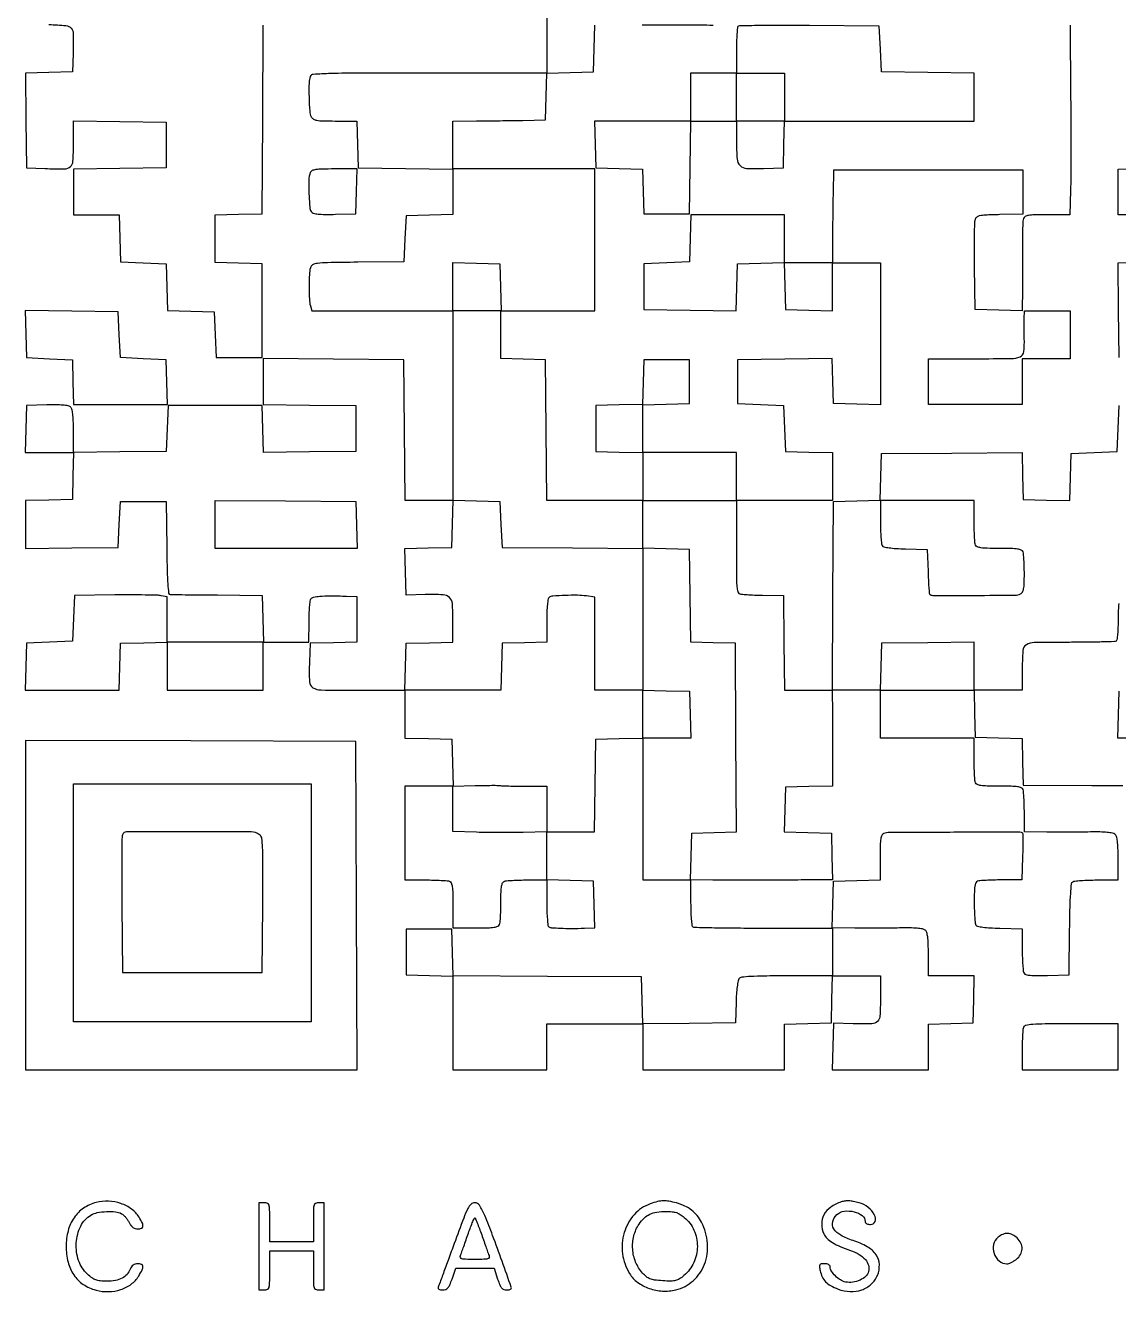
# Model space of a CAD drawing. Extents: x 179 to 1071, y 112 to 1107.
# Drawn here: x 179 to 680, y 112 to 693 of the extents above; entities that cross this region are included whole.
import ezdxf

# ---------------------------------------------------------------- set-up
doc = ezdxf.new("R2010")
doc.units = 0

msp = doc.modelspace()

# ---------------------------------------------------------------- linework, layer by layer
for points in [[(418.047834, 704.86239, 0.001918), (418, 692.393011), (418, 671), (364.106989, 671, 0.0007), (332.556661, 670.95586, 0.006554), (318.97782, 670.739847, 0.007067), (310.941408, 670.392867, 0.294906), (309.606989, 669.418213, 0.086367), (309.023507, 666.449984, 0.011239), (309.027935, 659.974971, 0.010175), (309.310907, 653.47568, 0.107293), (310.035184, 650.934259, 0.136006), (311.022586, 649.899014, 0.091279), (312.563926, 649.324752, 0.038489), (315.273569, 649.059313, 0.005178), (321.001352, 649), (330.932337, 649), (331.216168, 638.25), (331.5, 627.5), (353.25, 627.230498), (375, 626.960995), (375, 616.514329), (375, 606.067663), (364.25, 605.783832), (353.5, 605.5), (353, 595), (352.5, 584.5), (331.361515, 584.230437, 0.001427), (317.459037, 584.013453, 0.024017), (312.8718, 583.708014, 0.09083), (310.679986, 583.040383, 0.211071), (309.62517, 581.730437, 0.05536), (309.160196, 578.680379, 0.010242), (309.045339, 572.992822, 0.010253), (309.163644, 567.305123, 0.05519), (309.630286, 564.25), (310.233263, 562), (342.616631, 562), (375, 562), (375, 518.5), (375, 475), (364.013853, 475), (353.027706, 475), (352.763853, 507.25), (352.5, 539.5), (320.25, 539.763853), (288, 540.027706), (288, 529.533741), (288, 519.039775), (309.25, 518.769888), (330.5, 518.5), (330.5, 508), (330.5, 497.5), (309.284032, 497.230211), (288.068065, 496.960423), (287.784032, 507.730211), (287.5, 518.5), (266, 518.5), (244.5, 518.5), (244, 508), (243.5, 497.5), (222.25, 497.230112), (201, 496.960225), (201, 506.857668, 0.007323), (200.929889, 511.644281, 0.024147), (200.685322, 514.790485, 0.035088), (200.271459, 516.874815, 0.154183), (199.600715, 517.916414, 0.132968), (198.513859, 518.412685, 0.020746), (196.150171, 518.703614, 0.018924), (192.957683, 518.84141, 0.009044), (188.850715, 518.788859), (179.5, 518.5), (179.216168, 507.75), (178.932337, 497), (190, 497), (201.067663, 497), (200.783832, 486.25), (200.5, 475.5), (189.75, 475.216168), (179, 474.932337), (179, 463.946281), (179, 452.960225), (200.25, 453.230112), (221.5, 453.5), (222, 464), (222.5, 474.5), (233, 474.5), (243.5, 474.5), (243.769888, 453.25, 0.002715), (243.95885, 442.828393, 0.011654), (244.249726, 436.626502, 0.010354), (244.622831, 432.532419, 0.361043), (245.269888, 431.909679, 0.015258), (246.201264, 431.869811, 0.00019), (252.16053, 431.798984, 0.000561), (259.05435, 431.727411, 0.000368), (267, 431.659679), (287.5, 431.5), (287.783832, 420.75), (288.067663, 410), (266.033832, 410), (244, 410), (244, 420.420545), (244, 430.841089), (241.25, 431.348627, 0.039321), (239.394714, 431.542096, 0.00245), (233.873437, 431.654764, 0.003611), (227.286593, 431.709302, 0.002671), (220, 431.678082), (201.5, 431.5), (201, 421), (200.5, 410.5), (190, 410), (179.5, 409.5), (179.216168, 398.75), (178.932337, 388), (200.432337, 388), (221.932337, 388), (222.216168, 398.75), (222.5, 409.5), (233.25, 409.783832), (244, 410.067663), (244, 399.033832), (244, 388), (266, 388), (288, 388), (288, 399), (288, 410), (298.5, 410), (309, 410), (309.015313, 419.25, -0.008564), (309.083719, 422.891651, -0.01156), (309.278071, 426.180407, -0.008708), (309.549609, 428.898746, -0.112428), (309.888304, 429.853513, -0.201789), (311.09201, 430.690792, -0.032899), (313.967568, 431.107027, -0.021422), (318.556834, 431.268356, -0.005017), (326.25, 431.131925), (331, 431), (331, 420.533832), (331, 410.067663), (320.25, 409.783832), (309.5, 409.5), (309.204946, 401, 0.017378), (309.205453, 391.813808, 0.257598), (310.800938, 389.146345, 0.129107), (314.504163, 388.118547, 0.003484), (331.519052, 388), (353, 388), (353, 377.033832), (353, 366.067663), (363.75, 365.783832), (374.5, 365.5), (374.783832, 354.75), (375.067663, 344), (364.033832, 344), (353, 344), (353, 322.5), (353, 301), (362.418213, 301, -0.005951), (366.140776, 300.955695, -0.007831), (369.534475, 300.821697, -0.005915), (372.361889, 300.632106, -0.07203), (373.418213, 300.393011, -0.205218), (374.23239, 299.601595, -0.063068), (374.69735, 297.913621, -0.030363), (374.940414, 294.960143, -0.005351), (375, 289.393011), (375, 279), (385.393011, 279, 0.005351), (390.960143, 279.059586, 0.030363), (393.913621, 279.30265, 0.063068), (395.601595, 279.76761, 0.205218), (396.393011, 280.581787, 0.070701), (396.631706, 281.623534, 0.006434), (396.821697, 284.287222, 0.008233), (396.955664, 287.484808, 0.006352), (397, 290.974799, -0.006824), (397.063195, 295.605148, -0.03479), (397.312102, 298.167248, -0.070258), (397.783827, 299.656877, -0.191652), (398.581787, 300.393011, -0.070946), (399.626193, 300.631778, -0.006338), (402.31865, 300.821697, -0.008159), (405.550804, 300.955669, -0.006277), (409.081787, 301), (418, 301), (418, 290.559017, 0.008567), (418.069298, 286.514827, 0.013072), (418.281203, 283.01128, 0.007599), (418.575867, 280.125303, 0.228948), (418.957287, 279.526398, 0.121482), (420.247189, 279.110653, 0.007502), (424.297703, 278.887604, 0.010325), (429.338105, 278.790019, 0.00632), (435.283832, 278.872858), (440.067663, 279), (439.783832, 289.75), (439.5, 300.5), (428.75, 300.783832), (418, 301.067663), (418, 312.033832), (418, 323), (428.980112, 323), (439.960225, 323), (440.230112, 344.25), (440.5, 365.5), (451.25, 365.783832), (462, 366.067663), (462, 333.533832), (462, 301), (473, 301), (484, 301), (484, 290.559017, 0.008442), (484.068278, 286.515425, 0.012899), (484.277094, 283.013819, 0.007412), (484.56731, 280.126686, 0.229458), (484.9433, 279.535043, 0.133926), (485.747699, 279.297357, 0.000579), (494.879286, 279.115787, 0.002752), (505.278188, 278.978315, 0.001726), (517.4433, 278.926457), (549, 278.900863), (549, 267.950431), (549, 257), (528.122445, 257, 0.002819), (517.697756, 256.941217, 0.01201), (511.473391, 256.721423, 0.013418), (507.41079, 256.370556, 0.193639), (506.162563, 255.695876, 0.131421), (505.722996, 254.740901, 0.010763), (505.312947, 252.000112, 0.013854), (504.980158, 248.65896, 0.010217), (504.790118, 244.945876), (504.5, 235.5), (483.284032, 235.230211), (462.068065, 234.960423), (461.784032, 245.730211), (461.5, 256.5), (418.283724, 256.760597), (375.067448, 257.021195), (374.783724, 267.760597), (374.5, 278.5), (364, 278.5), (353.5, 278.5), (353.5, 268), (353.5, 257.5), (364.25, 257.216168), (375, 256.932337), (375, 235.466168), (375, 214), (396.5, 214), (418, 214), (418, 224.5), (418, 235), (440, 235), (462, 235), (462, 224.5), (462, 214), (494.5, 214), (527, 214), (527, 224.466168), (527, 234.932337), (537.75, 235.216168), (548.5, 235.5), (548.783832, 246.25), (549.067663, 257), (560.033832, 257), (571, 257), (571, 246.606989, -0.012791), (570.794762, 238.585248, -0.195994), (569.642485, 236.126443, -0.183009), (567.064971, 235.08659, -0.010906), (558.524293, 235.089685), (549.5, 235.289825), (549.216168, 224.644912), (548.932337, 214), (570.966168, 214), (593, 214), (593, 224.465017), (593, 234.930034), (603.25, 235.215017), (613.5, 235.5), (613.783832, 246.25), (614.067663, 257), (603.533832, 257), (593, 257), (593, 266.877555, 0.007086), (592.930522, 271.779627, 0.025825), (592.681959, 274.880678, 0.040516), (592.247127, 276.894965, 0.147167), (591.530914, 277.974344, 0.130772), (590.358379, 278.515866, 0.021773), (587.874158, 278.838241, 0.018684), (584.425844, 279.004389, 0.007851), (579.780914, 278.981535, -0.002508), (575.100517, 278.908483, -0.001471), (569.499143, 278.865636, -0.001471), (563.897482, 278.855756, -0.002507), (559.216168, 278.884747), (548.932337, 279), (549.216168, 289.75), (549.5, 300.5), (560.25, 300.783832), (571, 301.067663), (571, 311.426843, -0.005377), (571.059651, 316.973908, -0.030446), (571.302822, 319.919034, -0.063217), (571.767927, 321.602718, -0.20495), (572.581787, 322.393011, -0.090721), (575.163116, 322.877312, -0.000363), (604.735819, 322.989344, -0.000184), (634.904728, 323.070625, -0.198215), (636.083333, 322.587487, -0.195794), (636.245504, 322.207851, -0.001928), (636.285267, 319.186075, -0.005961), (636.276071, 315.675605, -0.003785), (636.185662, 311.587487), (635.871323, 301), (626.517449, 301, 0.005991), (622.819538, 300.955691, 0.007872), (619.446625, 300.821697, 0.005967), (616.636623, 300.632065, 0.071896), (615.581787, 300.393011, 0.19467), (614.780298, 299.644942, 0.069116), (614.312224, 298.117276, 0.033827), (614.069372, 295.475625, 0.00643), (614.015313, 290.643011, 0.007667), (614.076365, 287.053911, 0.01058), (614.248711, 283.83567, 0.007459), (614.488206, 281.169273, 0.115972), (614.788357, 280.308205, 0.203525), (615.574104, 279.767283, 0.018199), (617.990067, 279.365112, 0.018521), (621.324269, 279.059111, 0.008043), (625.773044, 278.888212), (636, 278.660013), (636.015313, 269.080006, 0.00789), (636.080724, 265.316548, 0.010826), (636.266219, 261.935709, 0.007773), (636.524492, 259.136582, 0.114957), (636.847958, 258.211769, 0.19692), (637.705135, 257.604266, 0.033714), (639.717063, 257.278982, 0.023663), (642.804805, 257.138177, 0.006827), (647.582645, 257.211769), (657.5, 257.5), (657.770909, 278.453905, -0.003025), (657.960859, 288.461676, -0.01097), (658.259718, 294.820243, -0.009456), (658.64341, 299.178296, -0.228384), (659.270909, 300.188593, -0.116808), (660.164699, 300.498111, -0.007107), (663.003017, 300.744518, -0.010291), (666.425604, 300.921976, -0.007413), (670.25, 300.984687), (680, 301), (680, 310.877555, 0.007154), (679.930337, 315.7459, 0.025379), (679.682845, 318.857765, 0.039037), (679.253766, 320.889328, 0.149062), (678.550045, 321.958466, 0.130231), (677.41536, 322.483975, 0.020827), (674.971139, 322.811156, 0.018658), (671.642332, 322.991446, 0.008587), (667.300045, 322.989808, -0.002156), (662.807904, 322.930339, -0.001222), (657.367826, 322.895085, -0.00122), (651.885009, 322.88634, -0.002011), (647.25, 322.908897), (637, 323), (637, 331.918213, 0.006277), (636.955669, 335.449196, 0.008159), (636.821697, 338.68135, 0.006338), (636.631778, 341.373807, 0.070946), (636.393011, 342.418213, 0.204366), (635.605154, 343.231384, 0.063541), (633.93074, 343.696802, 0.030628), (631.003676, 343.940206, 0.005432), (625.5, 344, -0.005432), (619.996324, 344.059794, -0.030628), (617.06926, 344.303198, -0.063541), (615.394846, 344.768616, -0.204366), (614.606989, 345.581787, -0.07203), (614.367894, 346.638111, -0.005915), (614.178303, 349.465525, -0.007831), (614.044305, 352.859224, -0.005951), (614, 356.581787), (614, 366), (592.5, 366), (571, 366), (571, 377), (571, 388), (592.466168, 388), (613.932337, 388), (614.216168, 377.25), (614.5, 366.5), (625.216508, 366.216508), (635.933016, 365.933016), (636.216508, 355.216508), (636.5, 344.5), (667.940451, 344.285615, 0.002134), (682.193655, 344.24927, 0.006229)], [(189.7397, 693.215131, -0.013827), (197.54295, 692.781878, -0.200378), (199.948742, 691.533568, -0.174565), (200.925177, 688.86687, -0.010012), (200.795054, 680), (200.5, 671.5), (189.730592, 671.215971), (178.961185, 670.931943), (179.230592, 649.215971), (179.5, 627.5), (188, 627.204946, 0.009936), (196.966424, 627.071996, 0.179903), (199.603826, 628.067864, 0.203022), (200.788736, 630.501178, 0.01314), (201, 638.53894), (201, 649.039775), (222.25, 648.769888), (243.5, 648.5), (243.5, 638), (243.5, 627.5), (222.25, 627.230112), (201, 626.960225), (201, 616.480112), (201, 606), (211.466168, 606), (221.932337, 606), (222.216168, 595.25), (222.5, 584.5), (233, 584), (243.5, 583.5), (243.783492, 572.783492), (244.066984, 562.066984), (254.783492, 561.783492), (265.5, 561.5), (266, 551), (266.5, 540.5), (277, 540.5), (287.5, 540.5), (287.5, 562), (287.5, 583.5), (276.75, 583.783832), (266, 584.067663), (266, 595), (266, 605.932337), (276.75, 606.216168), (287.5, 606.5), (287.760608, 649.730143), (288.021215, 692.960286)], [(657.946448, 693), (658.223224, 660.75, -0.00114), (658.306246, 647.578086, -0.001211), (658.326934, 634.66875, -0.001151), (658.292249, 623.555643, -0.005584), (658.187616, 617.25), (657.875232, 606), (647.505004, 606, 0.004765), (641.631989, 605.944024, 0.035134), (638.841375, 605.694153, 0.087481), (637.336302, 605.171792, 0.190995), (636.576658, 604.241529, 0.061468), (636.360612, 603.084187, 0.005253), (636.205682, 600.064597, 0.006885), (636.108012, 596.446503, 0.00528), (636.097498, 592.491529, -0.001328), (636.121467, 587.92301, -0.000762), (636.127344, 582.414136, -0.000761), (636.116384, 576.8775, -0.001269), (636.088227, 572.216168), (636, 561.932337), (625.25, 562.216168), (614.5, 562.5), (614.216289, 582, -0.002746), (614.147168, 589.63177, -0.003891), (614.175806, 596.422906, -0.00224), (614.270125, 602.145752, -0.055022), (614.476877, 603.716276, -0.144598), (615.202704, 604.960677, -0.135196), (616.506841, 605.650934, -0.044116), (619.097966, 605.989326, -0.003819), (625.760588, 606.216276), (636.5, 606.5), (636.5, 616.5), (636.5, 626.5), (593, 626.5), (549.5, 626.5), (549.296894, 616, 0.001202), (549.215634, 611.202902, 0.000693), (549.139675, 605.426563, 0.000692), (549.079466, 599.626468, 0.001159), (549.046894, 594.75), (549, 584), (538, 584), (527, 584), (527, 595), (527, 606), (505.533832, 606), (484.067663, 606), (483.783832, 595.25), (483.5, 584.5), (473, 584), (462.5, 583.5), (462.5, 573), (462.5, 562.5), (483.715968, 562.230211), (504.931935, 561.960423), (505.215968, 572.730211), (505.5, 583.5), (516.215829, 583.783485), (526.931657, 584.06697), (527.215829, 573.283485), (527.5, 562.5), (538.25, 562.216168), (549, 561.932337), (549, 572.966168), (549, 584), (560, 584), (571, 584), (571, 551.466168), (571, 518.932337), (560.25, 519.216168), (549.5, 519.5), (549.214803, 529.769404), (548.929605, 540.038809), (527.214803, 539.769404), (505.5, 539.5), (505.5, 529.5), (505.5, 519.5), (516, 519), (526.5, 518.5), (527, 508), (527.5, 497.5), (538.25, 497.216168), (549, 496.932337), (549, 485.966168), (549, 475), (527, 475), (505, 475), (505, 486), (505, 497), (483.5, 497), (462, 497), (462, 507.966168), (462, 518.932337), (472.75, 519.216168), (483.5, 519.5), (483.5, 529.5), (483.5, 539.5), (473, 539.5), (462.5, 539.5), (462.215387, 529.283481), (461.930773, 519.066961), (451.215387, 518.783481), (440.5, 518.5), (440.5, 508), (440.5, 497.5), (451.25, 497.216168), (462, 496.932337), (462, 485.966168), (462, 475), (440.013853, 475), (418.027706, 475), (417.763853, 507.25), (417.5, 539.5), (407.25, 539.784983), (397, 540.069966), (397, 551.034983), (397, 562), (418.5, 562), (440, 562), (440, 594.5), (440, 627), (407.5, 627), (375, 627), (375, 638), (375, 649), (385.75, 649.046894, 0.001159), (390.626468, 649.079466, 0.000692), (396.426563, 649.139675, 0.000693), (402.202902, 649.215634, 0.001202), (407, 649.296894), (417.5, 649.5), (417.783492, 660.216508), (418.066984, 670.933016), (428.783492, 671.216508), (439.5, 671.5), (439.783832, 682.25), (440.067663, 693)], [(461.783832, 693.058431, -0.000571), (470.886399, 693.072533, -0.00052), (480.278688, 693.066605, -0.000519), (488.676173, 693.043856, -0.001683), (494.25, 693.004205)], [(680.303185, 427.763405, 0.021994), (680.070119, 424.743529, 0.008261), (680, 420.5, -0.009372), (679.931814, 416.86254, -0.014177), (679.723498, 413.703099, -0.008832), (679.432875, 411.115719, -0.225643), (679.058718, 410.53629, -0.131045), (678.278426, 410.300914, -0.001294), (672.387329, 410.125433, -0.004139), (665.574963, 409.996579, -0.002658), (657.669406, 409.954545, 0.003766), (641.501787, 409.832769, 0.133915), (637.925334, 408.799269, 0.244598), (636.320176, 406.142371, 0.015533), (636.013655, 396.75), (636, 388), (625, 388), (614, 388), (614, 398.995802), (614, 409.991604), (592.75, 409.745802), (571.5, 409.5), (571.216168, 398.75), (570.932337, 388), (559.911942, 388), (548.891548, 388), (549.004205, 377.25, -0.001277), (549.043241, 372.324301, -0.000725), (549.066605, 366.363063, -0.000724), (549.072733, 360.357551, -0.001195), (549.058431, 355.283832), (549, 344.067663), (538.25, 343.783832), (527.5, 343.5), (527.215394, 333.284183), (526.930789, 323.068365), (537.715394, 322.784183), (548.5, 322.5), (548.783832, 311.75), (549.067663, 301), (539.283832, 300.989367, 0.000597), (534.647721, 300.978789, 0.000287), (528.702126, 300.954706, 0.000285), (522.499957, 300.922489, 0.000408), (517, 300.886304, -0.001173), (511.464508, 300.858358, -0.000792), (505.150999, 300.8513, -0.000798), (499.047262, 300.863891, -0.001591), (494.216168, 300.896937), (483.932337, 301), (484.216168, 311.75), (484.5, 322.5), (494.760596, 322.7851), (505.021193, 323.0702), (504.760596, 366.2851), (504.5, 409.5), (494.269787, 409.784765), (484.039573, 410.069529), (483.769787, 431.284765), (483.5, 452.5), (472.75, 452.783832), (462, 453.067663), (462, 420.567663), (462, 388.067663), (472.75, 387.783832), (483.5, 387.5), (483.783832, 376.75), (484.067663, 366), (473.033832, 366), (462, 366), (462, 377), (462, 388), (451, 388), (440, 388), (440, 409.368331), (440, 430.736662), (436.25, 431.228224, 0.030191), (432.070082, 431.521196, 0.012557), (426.410786, 431.433465, 0.008012), (420.869924, 431.119316, 0.120811), (419.047221, 430.529184, 0.221212), (418.609612, 429.863881, 0.011873), (418.292763, 427.293564, 0.015881), (418.071187, 423.998726, 0.008847), (418, 419.975966), (418, 410.069966), (407.75, 409.784983), (397.5, 409.5), (397.216168, 398.75), (396.932337, 388), (374.932337, 388), (352.932337, 388), (353.216168, 398.75), (353.5, 409.5), (364.25, 409.783832), (375, 410.067663), (375, 419.998648, 0.017952), (374.722203, 427.733478, 0.189539), (373.383025, 430.531217, 0.179112), (370.458594, 431.751344, 0.015715), (362.295316, 431.827825), (353.5, 431.633786), (353.216515, 442.282722), (352.93303, 452.931657), (363.716515, 453.215829), (374.5, 453.5), (374.784171, 464.283485), (375.068343, 475.06697), (385.784171, 474.783485), (396.5, 474.5), (397, 464), (397.5, 453.5), (429.75, 453.236147), (462, 452.972294), (462, 463.986147), (462, 475), (483.5, 475), (505, 475), (505.06017, 464.25, -0.001269), (505.075018, 459.397266, -0.000777), (505.069117, 453.674022, -0.000778), (505.045646, 448.007034, -0.001386), (505.006132, 443.342414, 0.006991), (505.019224, 438.561855, 0.022128), (505.214222, 435.367487, 0.028855), (505.564049, 433.23917, 0.20183), (506.161733, 432.400044, 0.112036), (507.073, 432.087472, 0.007369), (509.859215, 431.828861, 0.010386), (513.221168, 431.636873, 0.007557), (516.965771, 431.557629), (526.5, 431.5), (526.769502, 409.75), (527.039005, 388), (538.00888, 388), (548.978755, 388), (549.239377, 431.25), (549.5, 474.5), (560.216508, 474.783492), (570.933016, 475.066984), (571.216508, 485.783492), (571.5, 496.5), (603.716028, 496.763808), (635.932056, 497.027617), (636.216028, 486.263808), (636.5, 475.5), (647.215829, 475.216515), (657.931657, 474.93303), (658.215829, 485.716515), (658.5, 496.5), (669, 497), (679.5, 497.5), (680, 508), (680.5, 518.5)]]:
    msp.add_lwpolyline(points, format="xyb")
for points in [[(505.680282, 692.346949, 0.178102), (505.408097, 691.757962, 0.004674), (505.199833, 688.831083, 0.009278), (505.049269, 685.342561, 0.006144), (505, 681.333333), (505, 671), (494.5, 671), (484, 671), (484, 660), (484, 649), (461.966168, 649), (439.932337, 649), (440.216168, 638.25), (440.5, 627.5), (451.215387, 627.216519), (461.930773, 626.933039), (462.215387, 616.716519), (462.5, 606.5), (473, 606.5), (483.5, 606.5), (483.769888, 627.75), (484.039775, 649), (494.519888, 649), (505, 649), (505, 639.571429, 0.017882), (505.286419, 631.565427, 0.180389), (506.649885, 628.580331, 0.186872), (509.610717, 627.272581, 0.019432), (517.357531, 627.213897), (526.5, 627.5), (526.783832, 638.25), (527.067663, 649), (570.533832, 649), (614, 649), (614, 659.980112), (614, 670.960225), (592.75, 671.230112), (571.5, 671.5), (571, 682), (570.5, 692.5), (538.430282, 692.763615, 0.002002), (526.086578, 692.815665, 0.003234), (515.581211, 692.749961, 0.00059), (506.328827, 692.621332, 0.194996)], [(309.606989, 625.418213, 0.086223), (308.923279, 621.945355, 0.016389), (308.99063, 615.476136, 0.011553), (309.424637, 608.938763, 0.199764), (310.399285, 607.083586, 0.132968), (311.486141, 606.587315, 0.020746), (313.849829, 606.296386, 0.018924), (317.042317, 606.15859, 0.009044), (321.149285, 606.211141), (330.5, 606.5), (330.784983, 616.75), (331.069966, 627), (320.641972, 627, 0.005326), (315.054089, 626.940481, 0.030277), (312.091976, 626.697526, 0.062914), (310.399564, 626.232716, 0.205495)], [(658, 551), (658, 540), (647, 540), (636, 540), (636, 529.5), (636, 519), (614.5, 519), (593, 519), (593, 529.5), (593, 540), (614.432612, 540, 0.003108), (630.991344, 540.102931, 0.095188), (635.021616, 540.929292, 0.272698), (636.741251, 543.208785, 0.038712), (636.964074, 549.315423, -0.004471), (636.891822, 551.574596, -0.003291), (636.850634, 554.078593, -0.003325), (636.843015, 556.447597, -0.00741), (636.875921, 558.25), (637, 562), (647.5, 562), (658, 562)], [(571.015313, 465.25, 0.007309), (571.077211, 461.426877, 0.010173), (571.252233, 458.008274, 0.006962), (571.495095, 455.172107, 0.117226), (571.800347, 454.288805, 0.199883), (572.589, 453.737468, 0.01918), (574.944063, 453.315749, 0.019108), (578.199826, 452.987032, 0.00836), (582.535034, 452.788805), (592.5, 452.5), (592.831495, 442.501838, 0.003665), (592.987871, 438.640214, 0.005738), (593.18483, 435.32142, 0.001909), (593.397961, 432.468558, 0.178617), (593.568832, 432.097835, 0.198585), (595.042316, 431.486409, 0.000728), (614.106498, 431.490119, 0.001111), (632.796202, 431.5625, 0.118197), (635.25, 432.166623, 0.146938), (636.146469, 433.033276, 0.081244), (636.67086, 434.477073, 0.039357), (636.934432, 436.917575, 0.007227), (637, 441.453396, 0.006668), (636.955641, 444.779332, 0.008541), (636.821697, 447.83856, 0.006839), (636.631409, 450.387512, 0.069666), (636.393011, 451.418213, 0.204366), (635.605154, 452.231384, 0.063541), (633.93074, 452.696802, 0.030628), (631.003676, 452.940206, 0.005432), (625.5, 453, -0.005432), (619.996324, 453.059794, -0.030628), (617.06926, 453.303198, -0.063541), (615.394846, 453.768616, -0.204366), (614.606989, 454.581787, -0.07203), (614.367894, 455.638111, -0.005915), (614.178303, 458.465525, -0.007831), (614.044305, 461.859224, -0.005951), (614, 465.581787), (614, 475), (592.5, 475), (571, 475)], [(408.081787, 344), (418, 344), (418, 333.564338), (418, 323.128677), (407.25, 322.814338, -0.004782), (402.356229, 322.718069, -0.002807), (396.5, 322.691764, -0.002807), (390.643775, 322.731219, -0.004781), (385.75, 322.838476), (375, 323.176952), (375, 333.553493), (375, 343.930034), (385.25, 344.244804, -0.002899), (389.273455, 344.34502, -0.004021), (392.880275, 344.384924, -0.002519), (395.91043, 344.37881, -0.050046), (396.831787, 344.279787, 0.043276), (397.747838, 344.168797, 0.002303), (400.685837, 344.082188, 0.003602), (404.185503, 344.020373, 0.002614)], [(223.453816, 321.740243, 0.089548), (223.261817, 320.729866, 0.000598), (223.19019, 311.747155, 0.00234), (223.168607, 301.460077, 0.00149), (223.235201, 289.490243), (223.5, 258.5), (255.5, 258.5), (287.5, 258.5), (287.765726, 289.5, 0.001225), (287.879013, 308.006621, 0.012082), (287.71941, 315.793845, 0.024457), (287.315418, 320.099227, 0.201729), (286.324597, 321.75, 0.157681), (282.495237, 323.016106, 0.001671), (254.221233, 323.106234, 0.001077), (225.335041, 323.03952, 0.309316)], [(636.606989, 233.418213, 0.070946), (636.368222, 232.373807, 0.006338), (636.178303, 229.68135, 0.008159), (636.044331, 226.449196, 0.006277), (636, 222.918213), (636, 214), (658, 214), (680, 214), (680, 224.5), (680, 235), (658.606989, 235, 0.002045), (646.485827, 234.950434, 0.015901), (640.835307, 234.724422, 0.030015), (637.662537, 234.303854, 0.258697)], [(211.364681, 153.097818, 0.088495), (205.646343, 150.503931, 0.092575), (201.2814, 146.124941, 0.085844), (198.564379, 140.167632, 0.064246), (197.639573, 133, 0.061125), (198.530183, 125.742052, 0.088792), (201.162877, 119.86748, 0.095589), (205.492076, 115.569645, 0.082217), (211.338536, 112.908842, 0.071359), (217.061064, 112.215587, 0.074095), (222.670419, 113.177536, 0.078456), (227.484132, 115.649135, 0.096872), (230.903457, 119.34379, 0.019613), (232.548851, 122.255533, 0.13855), (232.868255, 123.832929, 0.296036), (232.208249, 124.698976, 0.086205), (230.475249, 125, 0.06124), (229.288166, 124.854058, 0.091442), (228.338935, 124.422124, 0.090638), (227.600542, 123.676618, 0.059195), (227.038367, 122.600914, -0.089656), (225.550913, 120.131547, -0.092881), (223.308999, 118.375086, -0.077422), (220.231194, 117.338677, -0.042594), (216.262809, 117, -0.021544), (213.256761, 117.129582, -0.066717), (211.278496, 117.570708, -0.07099), (209.55376, 118.500376, -0.026692), (207.431649, 120.25, -0.126525), (203.383595, 126.479807, -0.096234), (202.302775, 134.580727, -0.09945), (204.327816, 142.27068, -0.146406), (209.039833, 147.364459, -0.086576), (211.943289, 148.46012, -0.036245), (216.109833, 148.944189, -0.036054), (220.256511, 148.824429, -0.097923), (223.055391, 147.970356, -0.063958), (223.902024, 147.367038, -0.027704), (224.86536, 146.370627, -0.026858), (225.785953, 145.183049, -0.032129), (226.51533, 143.970356, 0.040384), (227.357711, 142.620669, 0.073782), (228.274159, 141.705316, 0.085534), (229.315265, 141.180585, 0.074186), (230.52568, 141, 0.086444), (232.213257, 141.293958, 0.288977), (232.874535, 142.140309, 0.142864), (232.59238, 143.663329, 0.021874), (231.069071, 146.381966, 0.097556), (227.635961, 150.074778, 0.074851), (222.733438, 152.614055, 0.071249), (217.054237, 153.684062, 0.073454)], [(286, 133), (286, 113), (288.5, 113, 0.104331), (289.950811, 113.306062, 0.224677), (290.680556, 114.15, 0.064117), (290.955995, 116.064536, 0.003707), (291, 122), (291, 131), (301, 131), (311, 131), (311, 122, 0.003707), (311.044005, 116.064536, 0.064117), (311.319444, 114.15, 0.224677), (312.049189, 113.306062, 0.104331), (313.5, 113), (316, 113), (316, 133), (316, 153), (313.5, 153, 0.104331), (312.049189, 152.693938, 0.224677), (311.319444, 151.85, 0.064117), (311.044005, 149.935464, 0.003707), (311, 144), (311, 135), (301, 135), (291, 135), (291, 144, 0.003707), (290.955995, 149.935464, 0.064117), (290.680556, 151.85, 0.224677), (289.950811, 152.693938, 0.104331), (288.5, 153), (286, 153)], [(375.59283, 134.25, -0.00005), (372.926681, 126.973909, -0.000075), (370.604208, 120.640625, -0.000028), (368.603187, 115.187401, -0.001839), (368.255239, 114.25, 0.172296), (368.24597, 113.730935, 0.176058), (368.566566, 113.327874, 0.100862), (369.255341, 113.077017, 0.037075), (370.292581, 113, 0.086585), (371.667751, 113.239937, 0.129346), (372.667623, 113.928019, 0.07589), (373.535056, 115.313739, 0.015656), (374.597114, 118), (376.395089, 123), (385.117178, 123), (393.839267, 123), (395.5, 118, 0.015325), (396.496689, 115.280794, 0.078963), (397.318161, 113.909055, 0.135846), (398.29737, 113.233982, 0.083579), (399.687355, 113, 0.037213), (400.72966, 113.077682, 0.098424), (401.430239, 113.32945, 0.170534), (401.764221, 113.732662, 0.17614), (401.766933, 114.25, 0.001263), (393.211051, 137.984237, 0.014623), (389.564003, 147.175058, 0.035278), (387.158172, 151.824234, 0.261406), (385.062924, 153, 0.193536), (383.336525, 152.305757, 0.084805), (381.844149, 150.288323, 0.026944), (379.928798, 145.927161, 0.002204)], [(465.5, 152.497249, 0.127177), (458.106254, 147.514532, 0.109521), (453.547749, 139.300122, 0.104635), (452.770792, 129.602224, 0.106654), (456.003636, 120.494117, 0.096325), (459.692429, 116.499631, 0.0738), (464.959689, 113.718677, 0.070423), (471.060918, 112.495711, 0.073295), (477.175364, 113.042069, 0.125037), (485.153285, 117.238449, 0.118834), (490.344008, 124.805794, 0.111113), (491.720902, 134.345083, 0.098763), (488.996148, 144.007551, 0.052522), (486.995652, 147.083106, 0.058018), (484.456579, 149.561228, 0.055359), (481.309292, 151.476747, 0.041506), (477.5, 152.880937, 0.022147), (474.039239, 153.67636, 0.053449), (471.423562, 153.872466, 0.054023), (468.842471, 153.508987, 0.023044)], [(553, 153.347931, 0.074915), (548.194806, 150.920331, 0.114927), (545.117007, 147.443494, 0.127293), (544.07702, 143.239642, 0.104584), (545.085212, 138.712324, 0.094647), (546.541707, 136.655929, 0.051481), (548.990103, 134.74418, 0.039183), (552.491678, 132.913489, 0.01894), (557.218239, 131.104473, -0.047254), (561.27363, 129.283246, -0.084189), (564.100373, 126.976184, -0.109517), (565.543925, 124.334625, -0.13274), (565.594666, 121.521155, -0.143254), (564.283002, 119.284944, -0.080968), (561.658159, 117.511583, -0.074184), (558.344408, 116.542589, -0.08364), (555.031635, 116.643673, -0.090954), (552.682041, 117.578875, -0.055632), (550.339301, 119.440124, -0.057097), (548.56955, 121.654714, -0.140958), (548, 123.634859, 0.171647), (547.806993, 124.180516, 0.103182), (547.269281, 124.619987, 0.075568), (546.431283, 124.905816, 0.044495), (545.375, 125, 0.032852), (543.865547, 124.900715, 0.223964), (543.254608, 124.50738, 0.172208), (543.079354, 123.712665, 0.018346), (543.386877, 121.815617, 0.060114), (544.320864, 118.973241, 0.084043), (545.839615, 116.778128, 0.073226), (548.166801, 115.002888, 0.03518), (551.579326, 113.416555, 0.080287), (557.136883, 112.263459, 0.094842), (562.442034, 113.036882, 0.10216), (566.791769, 115.629471, 0.108904), (569.640229, 119.681372, 0.11201), (570.513804, 124.689641, 0.141046), (568.992105, 129.12292, 0.110903), (564.941526, 132.814079, 0.053235), (558.463146, 135.64314, -0.049676), (552.820823, 138.059553, -0.128067), (549.628421, 141.085589, -0.204486), (549.121962, 144.348511, -0.147508), (551.046286, 147.541889, -0.152922), (554.46291, 149.117396, -0.0929), (558.942709, 148.863167, -0.103681), (562.653974, 147.076912, -0.232981), (564, 144.345012, 0.172986), (564.18751, 143.819249, 0.098327), (564.71468, 143.384501, 0.074706), (565.518389, 143.096168, 0.048868), (566.5, 143, 0.31352), (568.525882, 144.408787, 0.214242), (568.332601, 147.30822, 0.104042), (565.378474, 150.844056, 0.099463), (561.204514, 152.959978, 0.016376), (558.538798, 153.60712, 0.03956), (556.528203, 153.862477, 0.049209), (554.786228, 153.773404, 0.042231)], [(388.178142, 138.249511, 0.000782), (389.25332, 135.154047, 0.000955), (390.268991, 132.262356, 0.000797), (391.131652, 129.833554, 0.006792), (391.535131, 128.75, -0.187245), (391.534985, 127.839522, -0.239104), (390.91901, 127.287121, -0.059982), (389.234375, 127.046585, -0.005501), (385, 127, -0.005501), (380.765625, 127.046585, -0.059982), (379.08099, 127.287121, -0.239104), (378.465015, 127.839522, -0.187245), (378.464869, 128.75, 0.006792), (378.868348, 129.833554, 0.000797), (379.731009, 132.262356, 0.000955), (380.74668, 135.154047, 0.000782), (381.821858, 138.249511, -0.005397), (382.884604, 141.220426, -0.008716), (383.860171, 143.722604, -0.003181), (384.738473, 145.826013, -0.300832), (385, 145.999023, -0.300832), (385.261527, 145.826013, -0.003181), (386.139829, 143.722604, -0.008716), (387.115396, 141.220426, -0.005397)], [(481.059249, 146.296691, -0.113746), (485.505185, 140.384438, -0.106113), (487.06129, 132.967951, -0.105661), (485.438047, 125.540328, -0.111861), (480.935939, 119.59955, -0.031027), (478.822743, 118.034472, -0.083882), (477.115117, 117.296211, -0.063614), (474.997311, 117.054513, -0.012543), (471.168087, 117.202032, -0.014084), (467.464816, 117.542785, -0.062047), (465.341053, 118.071195, -0.082227), (463.713979, 119.028632, -0.036422), (461.917212, 120.766626, -0.086216), (458.78315, 125.796718, -0.079192), (457.409251, 131.740925, -0.079266), (457.951746, 137.812693, -0.086636), (460.363978, 143.212141, -0.054306), (462.668002, 145.939266, -0.080736), (465.243172, 147.699781, -0.072795), (468.44297, 148.665843, -0.036273), (472.673275, 148.985258, -0.022603), (475.457566, 148.867277, -0.055733), (477.45972, 148.463717, -0.062455), (479.185581, 147.661737, -0.034954)], [(624.944117, 137.155832, 0.169519), (622.917051, 133.881238, 0.135497), (623.129539, 129.710655, 0.138046), (625.439806, 126.294433, 0.177278), (628.975925, 125, 0.081852), (629.830446, 125.140833, 0.028628), (630.98893, 125.60882, 0.027527), (632.227497, 126.279355, 0.028827), (633.365141, 127.07258, 0.097436), (635.241186, 129.255136, 0.12132), (635.963569, 131.822301, 0.119784), (635.414292, 134.456239, 0.093416), (633.685549, 136.825686, 0.069833), (631.547906, 138.334886, 0.109828), (629.382686, 138.902843, 0.109983), (627.182998, 138.499529, 0.070174)]]:
    msp.add_lwpolyline(points, format="xyb", close=True)
for points in [[(527, 660), (527, 649), (516, 649), (505, 649), (505, 660), (505, 671), (516, 671), (527, 671)], [(396.783832, 572.75), (397.067663, 562), (386.033832, 562), (375, 562), (375, 573.033832), (375, 584.067663), (385.75, 583.783832), (396.5, 583.5)], [(179.215966, 551.269987), (179.5, 540.5), (190, 540), (200.5, 539.5), (200.784983, 529.25), (201.069966, 519), (222.569966, 519), (244.069966, 519), (243.784983, 529.25), (243.5, 539.5), (233, 540), (222.5, 540.5), (222, 551), (221.5, 561.5), (200.215966, 561.769987), (178.931931, 562.039973)], [(330.783832, 463.75), (331.067663, 453), (298.533832, 453), (266, 453), (266, 464.013853), (266, 475.027706), (298.25, 474.763853), (330.5, 474.5)], [(179, 289.506286), (179, 214), (255.006326, 214), (331.012652, 214), (330.756326, 289.25), (330.5, 364.5), (254.75, 364.756286), (179, 365.012572)], [(310, 290.5), (310, 236), (255.5, 236), (201, 236), (201, 290.5), (201, 345), (255.5, 345), (310, 345)]]:
    msp.add_lwpolyline(points, close=True)
for points in [[(691.033832, 606), (680, 606), (680, 616.466168), (680, 626.932337), (690.75, 627.216168)], [(680.5, 540.5), (680.230592, 562.215971), (679.961185, 583.931943), (690.730592, 584.215971)], [(690.359179, 366), (679.932337, 366), (680.216168, 376.75), (680.5, 387.5)]]:
    msp.add_lwpolyline(points)

doc.saveas('drawing.dxf')
